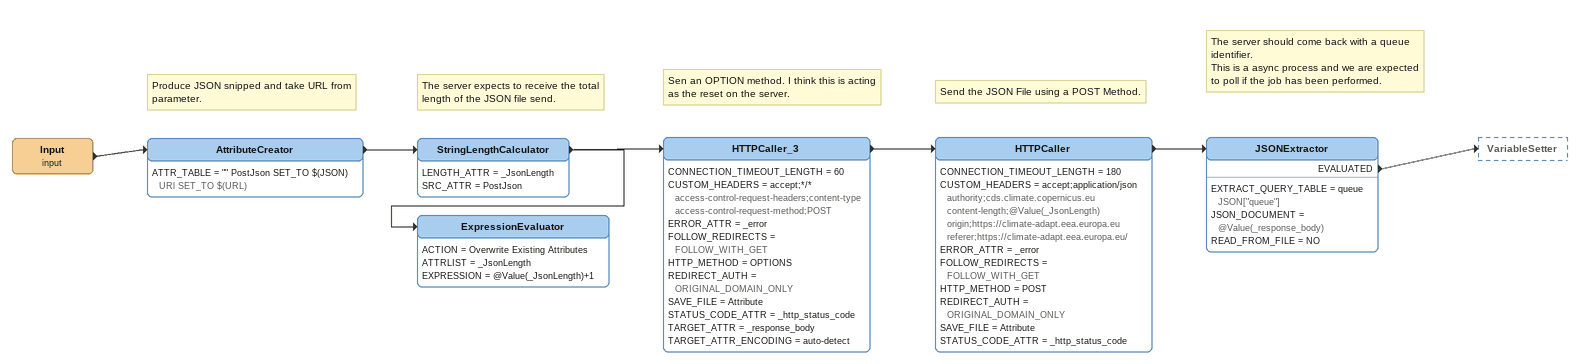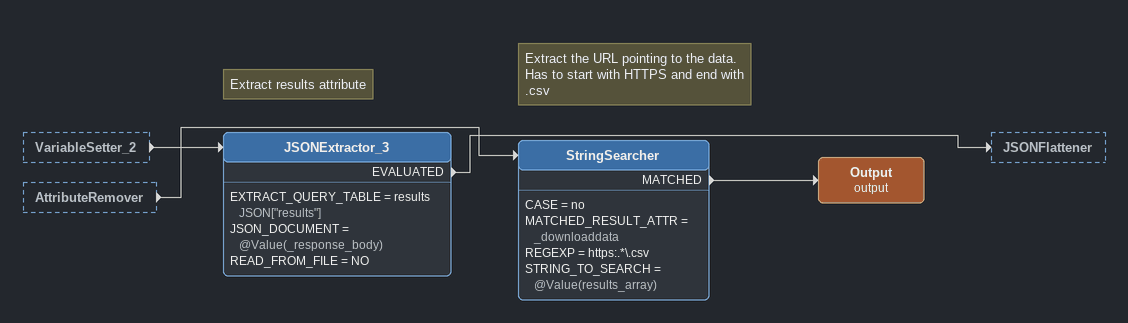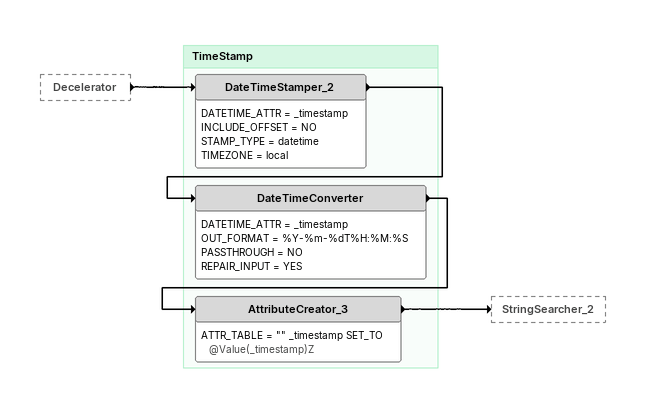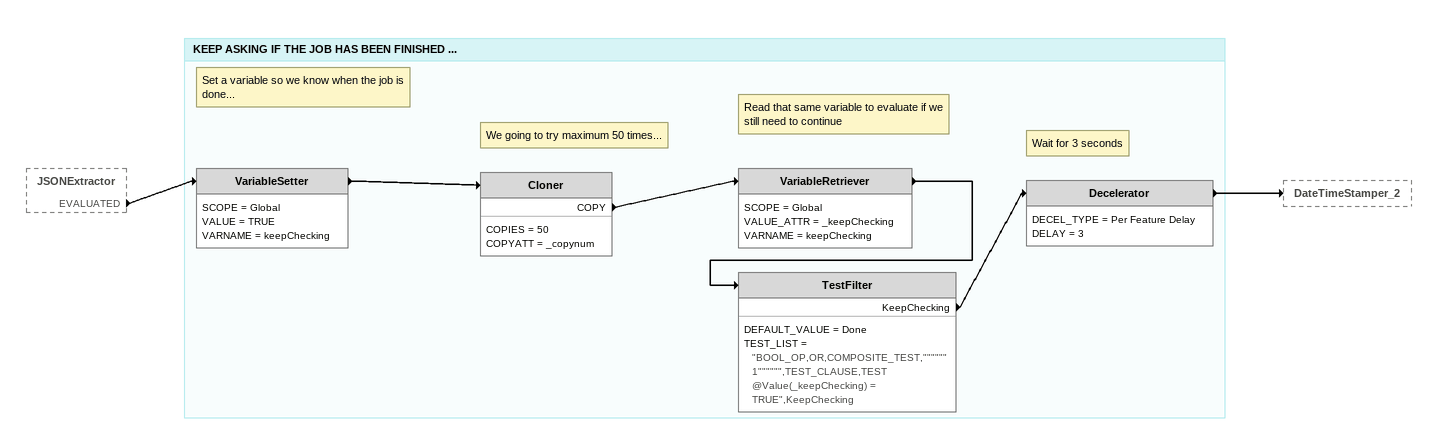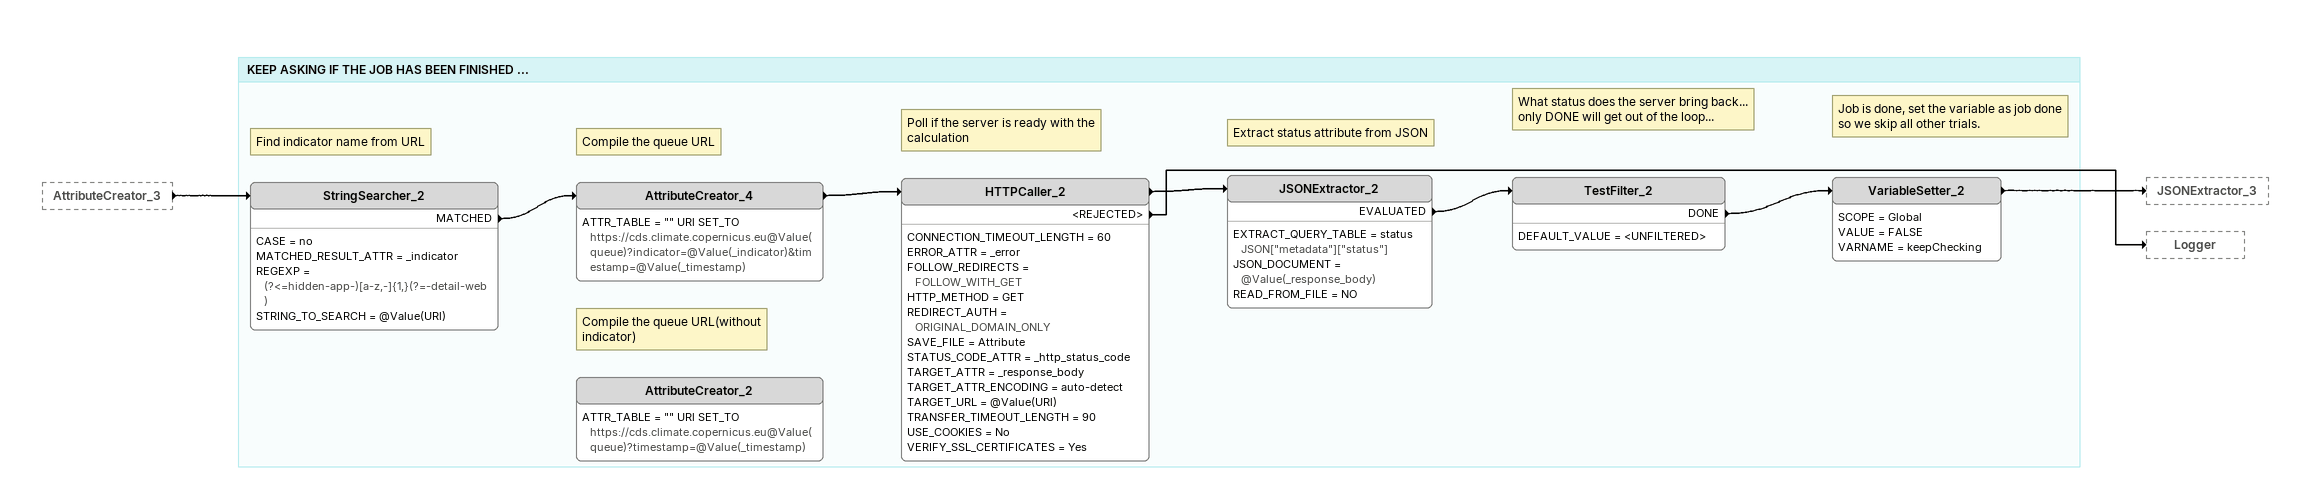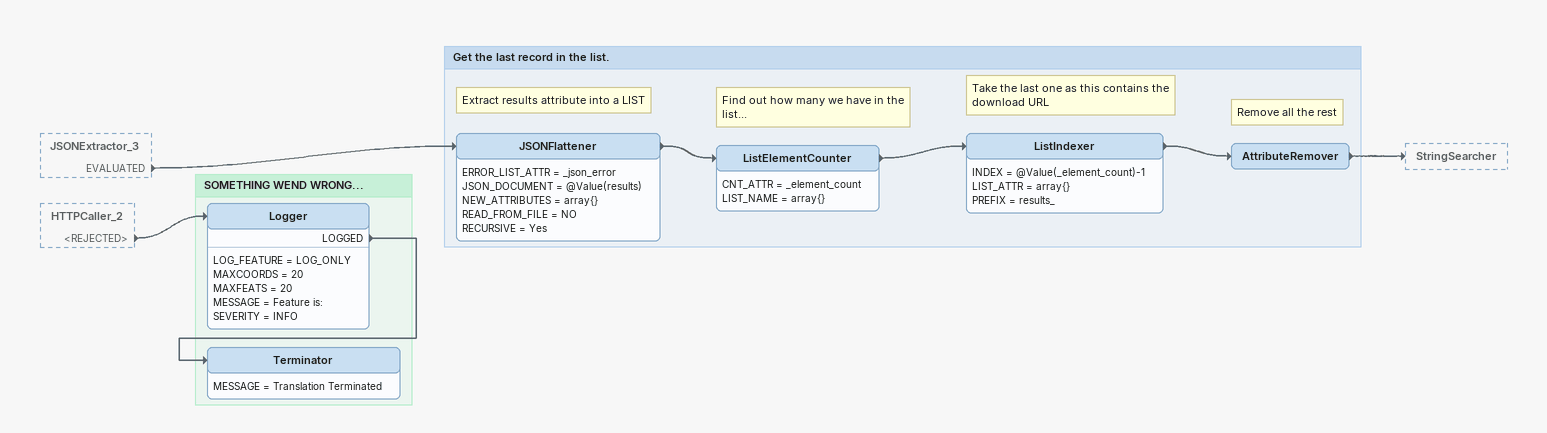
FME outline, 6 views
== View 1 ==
Input (input)
    -> AttributeCreator
Note: Produce JSON snipped and take URL from parameter.
AttributeCreator
    ATTR_TABLE = "" PostJson SET_TO $(JSON)  URl SET_TO $(URL)
    -> StringLengthCalculator
Note: The server expects to receive the total length of the JSON file send.
StringLengthCalculator
    LENGTH_ATTR = _JsonLength
    SRC_ATTR = PostJson
    -> ExpressionEvaluator
    -> HTTPCaller_3
Note: Sen an OPTION method. I think this is acting as the reset on the server.
HTTPCaller_3
    CONNECTION_TIMEOUT_LENGTH = 60
    CUSTOM_HEADERS = accept;*/* access-control-request-headers;content-type access-control-request-method;POST
    ERROR_ATTR = _error
    FOLLOW_REDIRECTS = FOLLOW_WITH_GET
    HTTP_METHOD = OPTIONS
    REDIRECT_AUTH = ORIGINAL_DOMAIN_ONLY
    SAVE_FILE = Attribute
    STATUS_CODE_ATTR = _http_status_code
    TARGET_ATTR = _response_body
    TARGET_ATTR_ENCODING = auto-detect
    -> HTTPCaller
Note: Send the JSON File using a POST Method.
HTTPCaller
    CONNECTION_TIMEOUT_LENGTH = 180
    CUSTOM_HEADERS = accept;application/json authority;cds.climate.copernicus.eu content-length;@Value(_JsonLength) origin;https://climate-adapt.eea.europa.eu referer;https://climate-adapt.eea.europa.eu/
    ERROR_ATTR = _error
    FOLLOW_REDIRECTS = FOLLOW_WITH_GET
    HTTP_METHOD = POST
    REDIRECT_AUTH = ORIGINAL_DOMAIN_ONLY
    SAVE_FILE = Attribute
    STATUS_CODE_ATTR = _http_status_code
    -> JSONExtractor
Note: The server should come back with a queue identifier. / This is a async process and we are expected to poll if the job has been performed.
JSONExtractor
    EXTRACT_QUERY_TABLE = queue JSON["queue"]
    JSON_DOCUMENT = @Value(_response_body)
    READ_FROM_FILE = NO
    EVALUATED -> VariableSetter
ExpressionEvaluator
    ACTION = Overwrite Existing Attributes
    ATTRLIST = _JsonLength
    EXPRESSION = @Value(_JsonLength)+1

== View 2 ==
VariableSetter_2 [outside]
    -> JSONExtractor_3
AttributeRemover [outside]
    -> StringSearcher
Note: Extract results attribute
JSONExtractor_3
    EXTRACT_QUERY_TABLE = results JSON["results"]
    JSON_DOCUMENT = @Value(_response_body)
    READ_FROM_FILE = NO
    EVALUATED -> JSONFlattener
Note: Extract the URL pointing to the data. / Has to start with HTTPS and end with .csv
StringSearcher
    CASE = no
    MATCHED_RESULT_ATTR = _downloaddata
    REGEXP = https:.*\.csv
    STRING_TO_SEARCH = @Value(results_array)
    MATCHED -> Output (output)
Output (output)

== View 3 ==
Decelerator [outside]
    -> DateTimeStamper_2

Bookmark: TimeStamp
DateTimeStamper_2
    DATETIME_ATTR = _timestamp
    INCLUDE_OFFSET = NO
    STAMP_TYPE = datetime
    TIMEZONE = local
    -> DateTimeConverter
DateTimeConverter
    DATETIME_ATTR = _timestamp
    OUT_FORMAT = %Y-%m-%dT%H:%M:%S
    PASSTHROUGH = NO
    REPAIR_INPUT = YES
    -> AttributeCreator_3
AttributeCreator_3
    ATTR_TABLE = "" _timestamp SET_TO @Value(_timestamp)Z
    -> StringSearcher_2

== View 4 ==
JSONExtractor [outside]
    EVALUATED -> VariableSetter

Bookmark: KEEP ASKING IF THE JOB HAS BEEN FINISHED ...
Note: Set a variable so we know when the job is done...
VariableSetter
    SCOPE = Global
    VALUE = TRUE
    VARNAME = keepChecking
    -> Cloner
Note: We going to try maximum 50 times...
Cloner
    COPIES = 50
    COPYATT = _copynum
    COPY -> VariableRetriever
Note: Read that same variable to evaluate if we still need to continue
VariableRetriever
    SCOPE = Global
    VALUE_ATTR = _keepChecking
    VARNAME = keepChecking
    -> TestFilter
TestFilter
    DEFAULT_VALUE = Done
    TEST_LIST = "BOOL_OP,OR,COMPOSITE_TEST,""""""1"""""",TEST_CLAUSE,TEST @Value(_keepChecking) = TRUE",KeepChecking
    KeepChecking -> Decelerator
Note: Wait for 3 seconds
Decelerator
    DECEL_TYPE = Per Feature Delay
    DELAY = 3
    -> DateTimeStamper_2

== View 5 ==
AttributeCreator_3 [outside]
    -> StringSearcher_2

Bookmark: KEEP ASKING IF THE JOB HAS BEEN FINISHED ...
Note: Find indicator name from URL
StringSearcher_2
    CASE = no
    MATCHED_RESULT_ATTR = _indicator
    REGEXP = (?<=hidden-app-)[a-z,-]{1,}(?=-detail-web)
    STRING_TO_SEARCH = @Value(URl)
    MATCHED -> AttributeCreator_4
Note: Compile the queue URL
AttributeCreator_4
    ATTR_TABLE = "" URl SET_TO https://cds.climate.copernicus.eu@Value(queue)?indicator=@Value(_indicator)&timestamp=@Value(_timestamp)
    -> HTTPCaller_2
Note: Poll if the server is ready with the calculation
HTTPCaller_2
    CONNECTION_TIMEOUT_LENGTH = 60
    ERROR_ATTR = _error
    FOLLOW_REDIRECTS = FOLLOW_WITH_GET
    HTTP_METHOD = GET
    REDIRECT_AUTH = ORIGINAL_DOMAIN_ONLY
    SAVE_FILE = Attribute
    STATUS_CODE_ATTR = _http_status_code
    TARGET_ATTR = _response_body
    TARGET_ATTR_ENCODING = auto-detect
    TARGET_URL = @Value(URl)
    TRANSFER_TIMEOUT_LENGTH = 90
    USE_COOKIES = No
    VERIFY_SSL_CERTIFICATES = Yes
    -> JSONExtractor_2
    <REJECTED> -> Logger
Note: Extract status attribute from JSON
JSONExtractor_2
    EXTRACT_QUERY_TABLE = status JSON["metadata"]["status"]
    JSON_DOCUMENT = @Value(_response_body)
    READ_FROM_FILE = NO
    EVALUATED -> TestFilter_2
Note: What status does the server bring back... only DONE will get out of the loop...
TestFilter_2
    DEFAULT_VALUE = <UNFILTERED>
    DONE -> VariableSetter_2
Note: Job is done, set the variable as job done so we skip all other trials.
VariableSetter_2
    SCOPE = Global
    VALUE = FALSE
    VARNAME = keepChecking
    -> JSONExtractor_3
Note: Compile the queue URL(without indicator)
AttributeCreator_2
    ATTR_TABLE = "" URl SET_TO https://cds.climate.copernicus.eu@Value(queue)?timestamp=@Value(_timestamp)

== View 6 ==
JSONExtractor_3 [outside]
    EVALUATED -> JSONFlattener
HTTPCaller_2 [outside]
    <REJECTED> -> Logger

Bookmark: Get the last record in the list.
Note: Extract results attribute into a LIST
JSONFlattener
    ERROR_LIST_ATTR = _json_error
    JSON_DOCUMENT = @Value(results)
    NEW_ATTRIBUTES = array{}
    READ_FROM_FILE = NO
    RECURSIVE = Yes
    -> ListElementCounter
Note: Find out how many we have in the list...
ListElementCounter
    CNT_ATTR = _element_count
    LIST_NAME = array{}
    -> ListIndexer
Note: Take the last one as this contains the download URL
ListIndexer
    INDEX = @Value(_element_count)-1
    LIST_ATTR = array{}
    PREFIX = results_
    -> AttributeRemover
Note: Remove all the rest
AttributeRemover
    -> StringSearcher

Bookmark: SOMETHING WEND WRONG...
Logger
    LOG_FEATURE = LOG_ONLY
    MAXCOORDS = 20
    MAXFEATS = 20
    MESSAGE = Feature is:
    SEVERITY = INFO
    LOGGED -> Terminator
Terminator
    MESSAGE = Translation Terminated
